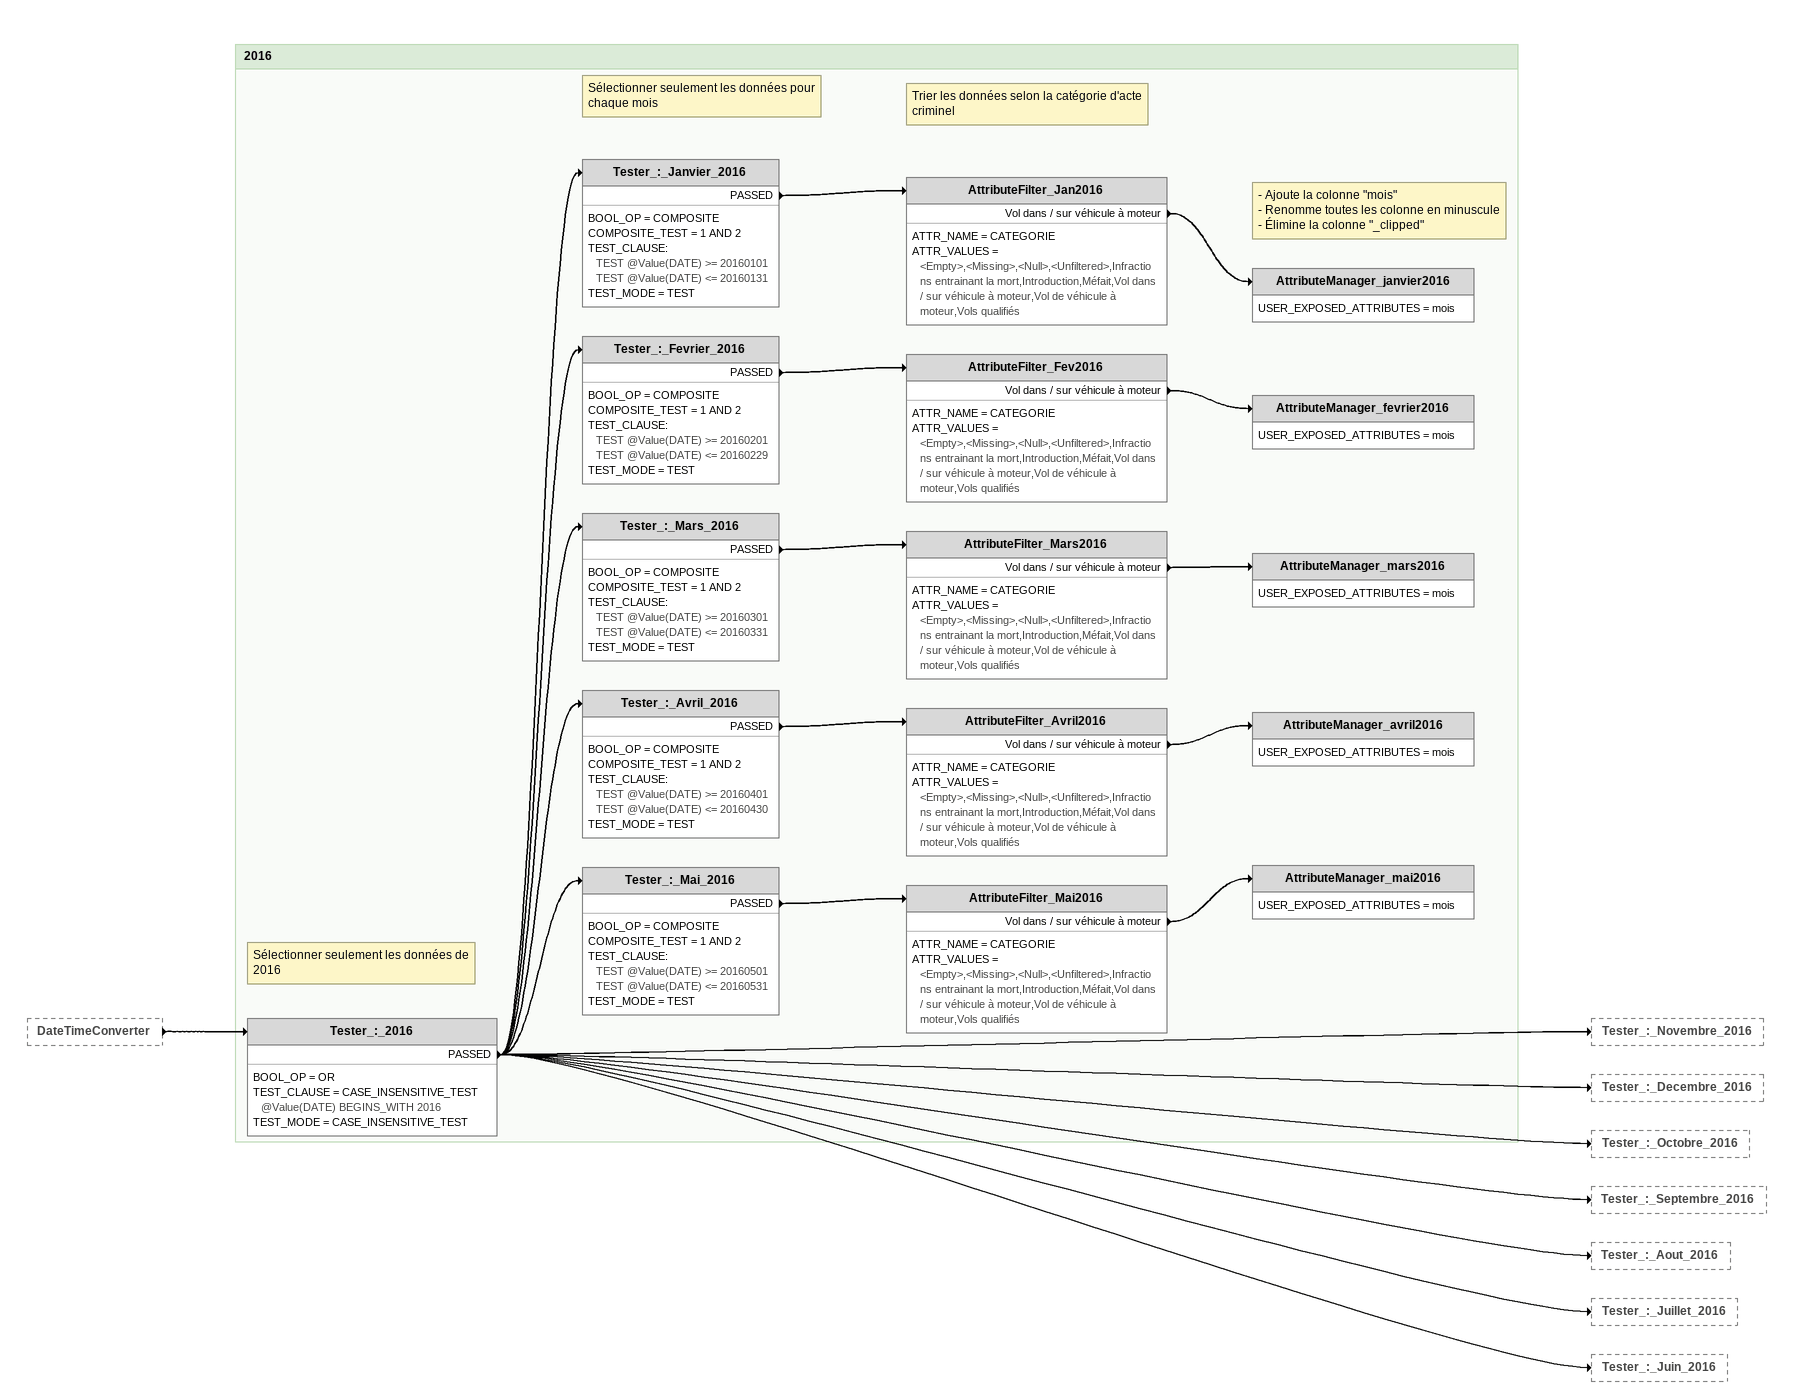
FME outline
DateTimeConverter [outside]
    -> Tester_:_2016

Bookmark: 2016
Note: Sélectionner seulement les données de 2016
Tester_:_2016
    BOOL_OP = OR
    TEST_CLAUSE = CASE_INSENSITIVE_TEST @Value(DATE) BEGINS_WITH 2016
    TEST_MODE = CASE_INSENSITIVE_TEST
    PASSED -> Tester_:_Novembre_2016
    PASSED -> Tester_:_Decembre_2016
    PASSED -> Tester_:_Octobre_2016
    PASSED -> Tester_:_Septembre_2016
    PASSED -> Tester_:_Aout_2016
    PASSED -> Tester_:_Juillet_2016
    PASSED -> Tester_:_Juin_2016
    PASSED -> Tester_:_Mai_2016
    PASSED -> Tester_:_Avril_2016
    PASSED -> Tester_:_Mars_2016
    PASSED -> Tester_:_Fevrier_2016
    PASSED -> Tester_:_Janvier_2016
Note: Sélectionner seulement les données pour chaque mois
Tester_:_Janvier_2016
    BOOL_OP = COMPOSITE
    COMPOSITE_TEST = 1 AND 2
    TEST_CLAUSE:
      TEST @Value(DATE) >= 20160101
      TEST @Value(DATE) <= 20160131
    TEST_MODE = TEST
    PASSED -> AttributeFilter_Jan2016
Note: Trier les données selon la catégorie d'acte criminel
AttributeFilter_Jan2016
    ATTR_NAME = CATEGORIE
    ATTR_VALUES = <Empty>,<Missing>,<Null>,<Unfiltered>,Infractions entrainant la mort,Introduction,Méfait,Vol dans / sur véhicule à moteur,Vol de véhicule à moteur,Vols qualifiés
    Vol dans / sur véhicule à moteur -> AttributeManager_janvier2016
Note: - Ajoute la colonne "mois" / - Renomme toutes les colonne en minuscule / - Élimine la colonne "_clipped"
AttributeManager_janvier2016
    USER_EXPOSED_ATTRIBUTES = mois
Tester_:_Fevrier_2016
    BOOL_OP = COMPOSITE
    COMPOSITE_TEST = 1 AND 2
    TEST_CLAUSE:
      TEST @Value(DATE) >= 20160201
      TEST @Value(DATE) <= 20160229
    TEST_MODE = TEST
    PASSED -> AttributeFilter_Fev2016
AttributeFilter_Fev2016
    ATTR_NAME = CATEGORIE
    ATTR_VALUES = <Empty>,<Missing>,<Null>,<Unfiltered>,Infractions entrainant la mort,Introduction,Méfait,Vol dans / sur véhicule à moteur,Vol de véhicule à moteur,Vols qualifiés
    Vol dans / sur véhicule à moteur -> AttributeManager_fevrier2016
AttributeManager_fevrier2016
    USER_EXPOSED_ATTRIBUTES = mois
Tester_:_Mars_2016
    BOOL_OP = COMPOSITE
    COMPOSITE_TEST = 1 AND 2
    TEST_CLAUSE:
      TEST @Value(DATE) >= 20160301
      TEST @Value(DATE) <= 20160331
    TEST_MODE = TEST
    PASSED -> AttributeFilter_Mars2016
AttributeFilter_Mars2016
    ATTR_NAME = CATEGORIE
    ATTR_VALUES = <Empty>,<Missing>,<Null>,<Unfiltered>,Infractions entrainant la mort,Introduction,Méfait,Vol dans / sur véhicule à moteur,Vol de véhicule à moteur,Vols qualifiés
    Vol dans / sur véhicule à moteur -> AttributeManager_mars2016
AttributeManager_mars2016
    USER_EXPOSED_ATTRIBUTES = mois
Tester_:_Avril_2016
    BOOL_OP = COMPOSITE
    COMPOSITE_TEST = 1 AND 2
    TEST_CLAUSE:
      TEST @Value(DATE) >= 20160401
      TEST @Value(DATE) <= 20160430
    TEST_MODE = TEST
    PASSED -> AttributeFilter_Avril2016
AttributeFilter_Avril2016
    ATTR_NAME = CATEGORIE
    ATTR_VALUES = <Empty>,<Missing>,<Null>,<Unfiltered>,Infractions entrainant la mort,Introduction,Méfait,Vol dans / sur véhicule à moteur,Vol de véhicule à moteur,Vols qualifiés
    Vol dans / sur véhicule à moteur -> AttributeManager_avril2016
AttributeManager_avril2016
    USER_EXPOSED_ATTRIBUTES = mois
Tester_:_Mai_2016
    BOOL_OP = COMPOSITE
    COMPOSITE_TEST = 1 AND 2
    TEST_CLAUSE:
      TEST @Value(DATE) >= 20160501
      TEST @Value(DATE) <= 20160531
    TEST_MODE = TEST
    PASSED -> AttributeFilter_Mai2016
AttributeFilter_Mai2016
    ATTR_NAME = CATEGORIE
    ATTR_VALUES = <Empty>,<Missing>,<Null>,<Unfiltered>,Infractions entrainant la mort,Introduction,Méfait,Vol dans / sur véhicule à moteur,Vol de véhicule à moteur,Vols qualifiés
    Vol dans / sur véhicule à moteur -> AttributeManager_mai2016
AttributeManager_mai2016
    USER_EXPOSED_ATTRIBUTES = mois
